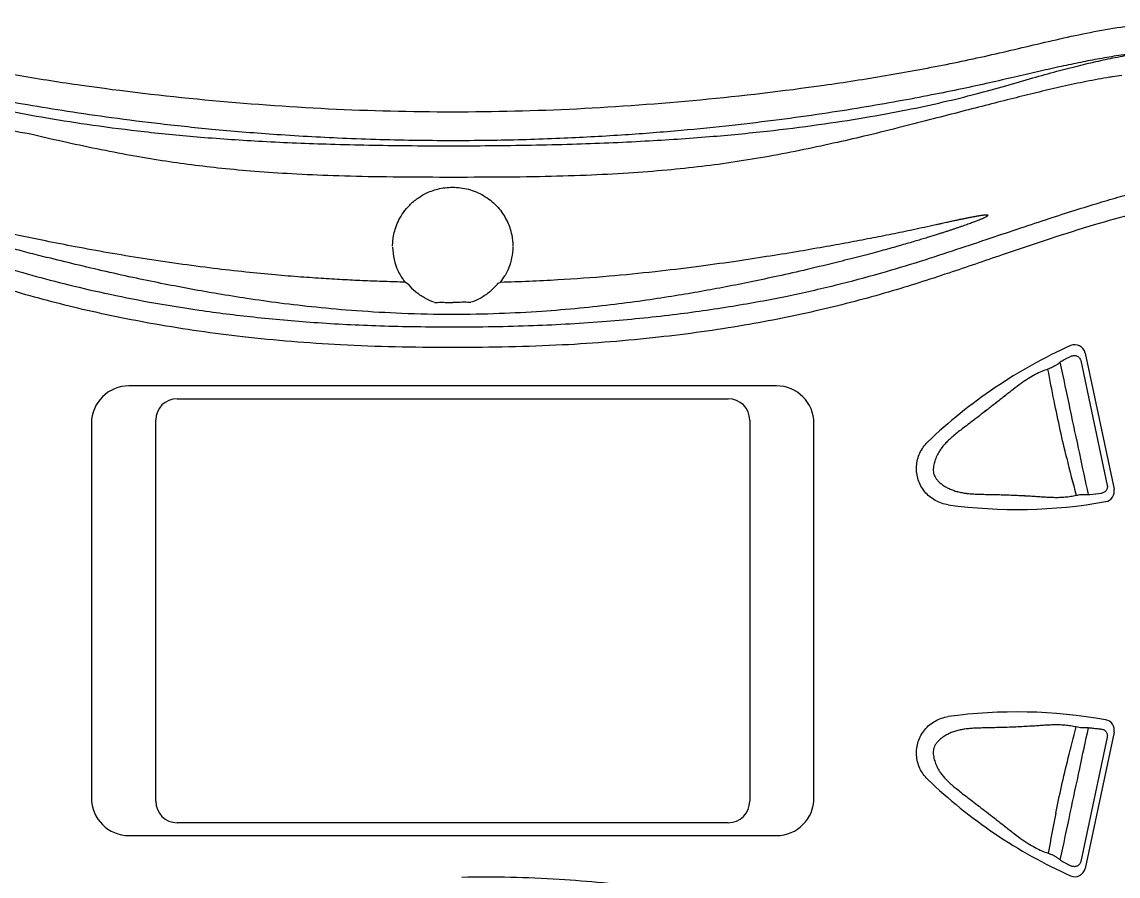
# Model space of a CAD drawing. Extents: x 941 to 1034, y 781 to 934.
# Drawn here: x 985.92 to 991.04, y 804.27 to 808.26 of the extents above; entities that cross this region are included whole.
import ezdxf

# ---------------------------------------------------------------- set-up
doc = ezdxf.new("R2010")
doc.units = 0
doc.header["$MEASUREMENT"] = 0
doc.layers.add('1', color=4, linetype='Continuous')

# ---------------------------------------------------------------- blocks, each defined once
blk = doc.blocks.new('main_control')
at = {"color": 3, "linetype": 'Continuous'}
for p, q in [((10.7051, 17.2224), (10.6979, 17.2269)), ((10.7136, 17.2171), (10.7051, 17.2224)), ((11.1336, 17.2205), (11.1286, 17.2173)), ((11.1442, 17.2272), (11.1336, 17.2205)), ((13.8731, 16.8958), (14.0081, 16.2604)), ((13.8523, 16.8606), (13.9761, 16.278)), ((12.4322, 16.7426), (9.4097, 16.7426)), ((9.6347, 16.6826), (12.2072, 16.6826)), ((9.5347, 14.8026), (9.5347, 16.5826)), ((12.3072, 16.5826), (12.3072, 14.8026)), ((9.2347, 16.5676), (9.2347, 14.8176)), ((12.6072, 14.8176), (12.6072, 16.5676)), ((13.9759, 15.1023), (13.8525, 14.5219)), ((14.0081, 15.1248), (13.8731, 14.4894)), ((12.2072, 14.7026), (9.6347, 14.7026)), ((9.4097, 14.6426), (12.4322, 14.6426))]:
    blk.add_line(p, q, dxfattribs=at)
for centre, radius, start, end in [((14.4557, 15.3032), 2.9183, 98.9575, 99.4919), ((14.437, 15.4224), 2.7977, 98.0729, 98.9597), ((10.9121, 17.3942), 0.2716, 180.8255, 205.3686), ((10.9173, 17.3966), 0.2773, 205.3572, 217.716), ((10.9257, 17.396), 0.2761, 322.3126, 330.1343), ((10.9233, 17.3919), 0.2737, 219.7063, 229.8252), ((10.9152, 17.3954), 0.2786, 309.6495, 320.2623), ((10.921, 14.8676), 2.0548, 89.6537, 90.3463), ((14.766, 14.7869), 2.349, 114.1483, 133.8638), ((13.8251, 16.8856), 0.049, 12, 114.1483), ((13.8833, 16.6881), 0.2075, 127.5132, 128.7583), ((13.7965, 16.8014), 0.0648, 118.7933, 127.5763), ((14.9133, 14.7643), 2.388, 117.5897, 118.7354), ((9.4097, 16.5676), 0.175, 90, 180), ((12.4322, 16.5676), 0.175, 0, 90), ((9.6347, 16.5826), 0.1, 90, 180), ((12.2072, 16.5826), 0.1, 0, 90), ((20.0754, 17.9094), 6.4658, 193.4497, 195.03852), ((20.0765, 17.9097), 6.4669, 193.44979, 195.03842), ((13.8906, 16.448), 0.2127, 266.8156, 269.4916), ((13.8905, 16.4482), 0.2129, 266.8288, 269.5087), ((13.8892, 16.2963), 0.0611, 269.4691, 275.3687), ((13.8892, 16.2964), 0.0611, 269.486, 275.3683), ((13.6824, 18.4879), 2.2624, 275.3903, 276.7735), ((13.6824, 18.4879), 2.2624, 275.3907, 276.7735), ((13.9602, 16.2502), 0.049, 280.1475, 12), ((13.5549, 18.5142), 2.349, 262.1362, 280.1475), ((13.5549, 12.871), 2.349, 79.8525, 97.8638), ((13.8972, 15.2385), 0.0925, 264.1392, 264.7703), ((13.8972, 15.2385), 0.0925, 264.1271, 264.7703), ((13.9602, 15.135), 0.049, 348, 79.8525), ((14.766, 16.5983), 2.349, 226.1362, 245.8517), ((9.4097, 14.8176), 0.175, 180, 270), ((9.6347, 14.8026), 0.1, 180, 270), ((12.2072, 14.8026), 0.1, 270, 0), ((12.4322, 14.8176), 0.175, 270, 0), ((36.9207, 10.1239), 23.6407, 168.72275, 169.18309), ((36.9219, 10.1237), 23.6419, 168.72275, 169.18306), ((13.9346, 14.7379), 0.2747, 229.6789, 230.3649), ((13.9346, 14.7379), 0.2747, 229.6791, 230.3651), ((14.9065, 16.6044), 2.3737, 241.1011, 242.3822), ((13.8251, 14.4996), 0.049, 245.8517, 348)]:
    blk.add_arc(centre, radius, start, end, dxfattribs=at)
at = {"color": 4, "linetype": 'Continuous'}
blk.add_open_spline([(6.4067, 18.0607), (6.4529, 18.098), (6.6081, 18.2105), (6.8699, 18.3394), (7.1866, 18.4223), (7.4289, 18.4447), (7.6221, 18.4396), (7.8144, 18.4196), (8.0517, 18.3733), (8.3329, 18.3041), (8.6161, 18.2425), (8.9011, 18.1901), (9.2831, 18.1308), (9.7631, 18.0747), (10.3414, 18.0324), (10.921, 18.0177), (11.5005, 18.0324), (12.0788, 18.0747), (12.5589, 18.1308), (12.9408, 18.1901), (13.2258, 18.2425), (13.509, 18.3041), (13.7902, 18.3733), (14.0275, 18.4196), (14.2198, 18.4396), (14.4131, 18.4447), (14.6554, 18.4223), (14.972, 18.3394), (15.2338, 18.2105), (15.389, 18.098), (15.4352, 18.0607)], degree=3, knots=[0, 0, 0, 0, 0.178027, 0.574338, 0.866146, 1.156033, 1.30086, 1.445718, 1.73541, 2.02509, 2.314758, 2.604515, 2.89439, 3.474275, 4.05394, 4.633339, 5.212738, 5.792404, 6.372289, 6.662164, 6.951921, 7.241589, 7.531269, 7.820961, 7.965819, 8.110646, 8.400533, 8.692341, 9.088652, 9.266679, 9.266679, 9.266679, 9.266679], dxfattribs=at)
at = {"color": 3, "linetype": 'Continuous'}
for points, knots in [([(14.2226, 18.3076), (14.186, 18.3055), (14.1175, 18.2989), (14.02, 18.284), (13.9295, 18.2682), (13.8401, 18.251), (13.7471, 18.2314), (13.6478, 18.2089), (13.5403, 18.1837), (13.423, 18.1565), (13.294, 18.1286), (13.1518, 18.0996), (12.9958, 18.0701), (12.8257, 18.0407), (12.6407, 18.0117), (12.4392, 17.9837), (12.2195, 17.9574), (11.9798, 17.9334), (11.7181, 17.9129), (11.4317, 17.897), (11.1176, 17.8874), (10.7792, 17.8864), (10.4365, 17.8955), (10.1129, 17.9133), (9.8234, 17.9368), (9.5661, 17.9636), (9.3359, 17.9925), (9.1287, 18.0226), (8.9415, 18.0531), (8.7716, 18.0837), (8.6178, 18.1139), (8.4788, 18.1432), (8.353, 18.1715), (8.2386, 18.1984), (8.1341, 18.2227), (8.0378, 18.2436), (7.9472, 18.2618), (7.858, 18.278), (7.7649, 18.2933), (7.6622, 18.3059), (7.5472, 18.3119), (7.4661, 18.3091), (7.4239, 18.306)], [0, 0, 0, 0, 0.110154, 0.206247, 0.295913, 0.385576, 0.479466, 0.580824, 0.691188, 0.810879, 0.941972, 1.087097, 1.246186, 1.418372, 1.604868, 1.807842, 2.028639, 2.268782, 2.530524, 2.8161, 3.129002, 3.473359, 3.830932, 4.157299, 4.445535, 4.702335, 4.933294, 5.141512, 5.330251, 5.502508, 5.659228, 5.800628, 5.928575, 6.046027, 6.153138, 6.250574, 6.341543, 6.430362, 6.522511, 6.624597, 6.740726, 6.867564, 6.867564, 6.867564, 6.867564]), ([(7.4239, 18.306), (7.4512, 18.3072), (7.503, 18.3081), (7.5777, 18.3055), (7.6486, 18.2998), (7.7207, 18.2909), (7.7966, 18.2786), (7.8773, 18.2633), (7.9634, 18.2449), (8.0568, 18.2228), (8.1588, 18.1964), (8.2694, 18.1658), (8.3896, 18.1326), (8.5221, 18.0982), (8.6711, 18.0632), (8.8408, 18.0274), (9.0335, 17.992), (9.2495, 17.9583), (9.4887, 17.9278), (9.7522, 17.9023), (10.0422, 17.883), (10.3635, 17.8698), (10.7185, 17.8634), (11.0946, 17.8635), (11.4651, 17.8699), (11.8061, 17.884), (12.1094, 17.9043), (12.3793, 17.9302), (12.621, 17.9603), (12.838, 17.9936), (13.0322, 18.029), (13.2054, 18.0662), (13.36, 18.1043), (13.499, 18.1427), (13.6241, 18.1792), (13.7368, 18.2109), (13.8389, 18.2374), (13.9334, 18.2596), (14.0251, 18.2788), (14.1208, 18.2958), (14.1873, 18.3043), (14.2226, 18.3076)], [0, 0, 0, 0, 0.081876, 0.155383, 0.224151, 0.295171, 0.373152, 0.454916, 0.541436, 0.637217, 0.742887, 0.857462, 0.981537, 1.116996, 1.268014, 1.440737, 1.637365, 1.855746, 2.096282, 2.360829, 2.649742, 2.968042, 3.325546, 3.714725, 4.096251, 4.43723, 4.738479, 5.008199, 5.250446, 5.469193, 5.666676, 5.842533, 6.000413, 6.144457, 6.275087, 6.39139, 6.495683, 6.59144, 6.682573, 6.776608, 6.883253, 6.883253, 6.883253, 6.883253]), ([(8.9442, 17.919), (8.888, 17.9289), (8.7805, 17.9485), (8.6268, 17.9789), (8.4874, 18.0082), (8.3609, 18.0365), (8.2459, 18.0633), (8.1414, 18.0877), (8.0464, 18.1092), (7.9589, 18.1278), (7.8754, 18.1442), (7.792, 18.1588), (7.7046, 18.1721), (7.6093, 18.1821), (7.505, 18.1854), (7.3939, 18.1799), (7.2802, 18.1651), (7.1685, 18.1419), (7.0634, 18.1125), (6.9683, 18.0795), (6.8844, 18.0453), (6.8102, 18.011), (6.7441, 17.9772), (6.6852, 17.9442), (6.6328, 17.9127), (6.5862, 17.8829), (6.5571, 17.8634), (6.5434, 17.854)], [0, 0, 0, 0, 0.171187, 0.327792, 0.469805, 0.59858, 0.716611, 0.824054, 0.920666, 1.008813, 1.092461, 1.175749, 1.262789, 1.357794, 1.46289, 1.575521, 1.69119, 1.806617, 1.917433, 2.018479, 2.108237, 2.189288, 2.263585, 2.330966, 2.391804, 2.446855, 2.496828, 2.496828, 2.496828, 2.496828]), ([(13.9745, 18.1816), (13.9378, 18.1754), (13.864, 18.1617), (13.7543, 18.1378), (13.6452, 18.1118), (13.5347, 18.0842), (13.419, 18.055), (13.2945, 18.023), (13.1599, 17.9882), (13.0134, 17.9505), (12.9113, 17.9249), (12.8578, 17.912)], [0, 0, 0, 0, 0.111463, 0.225181, 0.336802, 0.447854, 0.566832, 0.695002, 0.833399, 0.983835, 1.149005, 1.149005, 1.149005, 1.149005]), ([(12.8578, 17.912), (12.811, 17.9009), (12.712, 17.8781), (12.5586, 17.845), (12.3993, 17.814), (12.2405, 17.7875), (12.0818, 17.7661), (11.916, 17.7487), (11.7358, 17.7347), (11.5372, 17.7246), (11.3186, 17.7184), (11.0799, 17.7163), (10.8314, 17.7161), (10.5903, 17.7177), (10.371, 17.7227), (10.1764, 17.7312), (10.003, 17.7428), (9.8472, 17.757), (9.7031, 17.7737), (9.5617, 17.7938), (9.4142, 17.8187), (9.259, 17.8488), (9.1008, 17.8827), (8.9957, 17.9069), (8.9442, 17.919)], [0, 0, 0, 0, 0.144307, 0.304644, 0.470861, 0.631279, 0.787307, 0.951168, 1.131523, 1.329546, 1.547412, 1.78764, 2.045728, 2.292764, 2.510911, 2.703943, 2.877108, 3.032011, 3.173304, 3.312296, 3.460371, 3.621953, 3.786664, 3.94557, 3.94557, 3.94557, 3.94557]), ([(6.6482, 17.7278), (6.6524, 17.7287), (6.661, 17.7306), (6.6745, 17.7332), (6.689, 17.7359), (6.7048, 17.7387), (6.7223, 17.7415), (6.7415, 17.7444), (6.7626, 17.7472), (6.7855, 17.75), (6.8104, 17.7527), (6.8375, 17.7551), (6.8668, 17.7573), (6.8988, 17.759), (6.9334, 17.7603), (6.9709, 17.761), (7.0116, 17.7609), (7.0556, 17.7599), (7.1033, 17.7578), (7.1549, 17.7542), (7.2106, 17.7491), (7.2708, 17.7421), (7.336, 17.733), (7.4065, 17.7213), (7.482, 17.7069), (7.5608, 17.6899), (7.6394, 17.6713), (7.7147, 17.6519), (7.7862, 17.6323), (7.8562, 17.6122), (7.928, 17.5907), (8.005, 17.5667), (8.0894, 17.5397), (8.1818, 17.5094), (8.2824, 17.4758), (8.3919, 17.4388), (8.5111, 17.3986), (8.6411, 17.3555), (8.7832, 17.3101), (8.9393, 17.2638), (9.1114, 17.2178), (9.3017, 17.1732), (9.5122, 17.1315), (9.7444, 17.0939), (10.0001, 17.0617), (10.2815, 17.0367), (10.5913, 17.0209), (10.8077, 17.0181), (10.921, 17.0187)], [0, 0, 0, 0, 0.012921, 0.026531, 0.04115, 0.057111, 0.074753, 0.094258, 0.115536, 0.138557, 0.163508, 0.190609, 0.220014, 0.251912, 0.286506, 0.323941, 0.36448, 0.408441, 0.456152, 0.507782, 0.563513, 0.623919, 0.689608, 0.760968, 0.838203, 0.920323, 1.002714, 1.080491, 1.15353, 1.225168, 1.298946, 1.378451, 1.46717, 1.564682, 1.670133, 1.785351, 1.911335, 2.047588, 2.19636, 2.358723, 2.536018, 2.730867, 2.944921, 3.179576, 3.436446, 3.71789, 4.026954, 4.366837, 4.366837, 4.366837, 4.366837]), ([(10.921, 17.0187), (11.0465, 17.018), (11.2862, 17.0216), (11.6289, 17.0413), (11.9394, 17.0723), (12.2204, 17.1122), (12.4746, 17.1589), (12.7041, 17.2109), (12.9116, 17.2662), (13.0994, 17.3228), (13.2701, 17.3784), (13.426, 17.4308), (13.5692, 17.4791), (13.7012, 17.5229), (13.8228, 17.5622), (13.9339, 17.5966), (14.0348, 17.6263), (14.1264, 17.6516), (14.2095, 17.6731), (14.2849, 17.691), (14.3547, 17.7062), (14.4224, 17.7195), (14.4913, 17.7314), (14.562, 17.7417), (14.6333, 17.7501), (14.7041, 17.7563), (14.7749, 17.7601), (14.8472, 17.7616), (14.9201, 17.7603), (14.9901, 17.7563), (15.0535, 17.7503), (15.1094, 17.743), (15.1591, 17.7349), (15.1902, 17.7288), (15.2049, 17.7257)], [0, 0, 0, 0, 0.376717, 0.718761, 1.029663, 1.312482, 1.570054, 1.804643, 2.018419, 2.214033, 2.392968, 2.556953, 2.707586, 2.846202, 2.974201, 3.090846, 3.195389, 3.289717, 3.375702, 3.452948, 3.52223, 3.589898, 3.659963, 3.731937, 3.80431, 3.875212, 3.945258, 4.016787, 4.092328, 4.163893, 4.227128, 4.283153, 4.333198, 4.378145, 4.378145, 4.378145, 4.378145]), ([(10.6405, 17.3942), (10.6405, 17.4032), (10.6414, 17.4221), (10.646, 17.4519), (10.655, 17.4843), (10.6696, 17.5187), (10.691, 17.5541), (10.7203, 17.589), (10.759, 17.6215), (10.8084, 17.6493), (10.8693, 17.6681), (10.9398, 17.6727), (11.0139, 17.6582), (11.083, 17.6237), (11.1393, 17.5726), (11.1777, 17.5121), (11.1976, 17.4513), (11.2015, 17.4118), (11.2014, 17.3938)], [0, 0, 0, 0, 0.0269274, 0.0567308, 0.0901183, 0.1274711, 0.1686064, 0.2136631, 0.2635907, 0.3194624, 0.3825863, 0.4534224, 0.5291538, 0.6062636, 0.6824612, 0.7543827, 0.8187853, 0.8726372, 0.8726372, 0.8726372, 0.8726372]), ([(10.9085, 16.9223), (10.7383, 16.9213), (10.415, 16.9282), (9.9559, 16.9657), (9.5463, 17.0241), (9.1819, 17.0989), (8.8591, 17.1858), (8.5743, 17.279), (8.3209, 17.3667), (8.0932, 17.4433), (7.887, 17.5068), (7.7002, 17.5565), (7.5318, 17.593), (7.3806, 17.6178), (7.2449, 17.6328), (7.1226, 17.6397), (7.0121, 17.6399), (6.9119, 17.6346), (6.8208, 17.6248), (6.7384, 17.6115), (6.6644, 17.5952), (6.5985, 17.5767), (6.5402, 17.5566), (6.488, 17.535), (6.4404, 17.5121), (6.3959, 17.4873), (6.3528, 17.46), (6.3094, 17.4289), (6.2641, 17.3919), (6.2166, 17.3472), (6.1676, 17.2933), (6.1186, 17.2284), (6.0723, 17.1493), (6.0354, 17.054), (6.0215, 16.9416), (6.0399, 16.8187), (6.0861, 16.6889), (6.1562, 16.5531), (6.2409, 16.4154), (6.3277, 16.2821), (6.4051, 16.1588), (6.4689, 16.0471), (6.5185, 15.9423), (6.553, 15.8413), (6.5716, 15.7438), (6.5718, 15.6487), (6.5555, 15.5549), (6.5246, 15.4583), (6.4789, 15.3574), (6.4195, 15.2507), (6.349, 15.1366), (6.2705, 15.0154), (6.1928, 14.8928), (6.1252, 14.7742), (6.0737, 14.6635), (6.0389, 14.5565), (6.0223, 14.4485), (6.0336, 14.3346), (6.0788, 14.2184), (6.1531, 14.1056), (6.2469, 14.0053), (6.3484, 13.9253), (6.4484, 13.8666), (6.515, 13.8377), (6.5472, 13.8257)], [0, 0, 0, 0, 0.51081, 0.969257, 1.381099, 1.751354, 2.08459, 2.383442, 2.650159, 2.888872, 3.104232, 3.29723, 3.468755, 3.620955, 3.756496, 3.878229, 3.988162, 4.087988, 4.179198, 4.262619, 4.338414, 4.406444, 4.467623, 4.523519, 4.575784, 4.626097, 4.676219, 4.728684, 4.786344, 4.851407, 4.924144, 5.004647, 5.0949, 5.198575, 5.308864, 5.430554, 5.56794, 5.720563, 5.888001, 6.053088, 6.197621, 6.324802, 6.438731, 6.544947, 6.644021, 6.735259, 6.828479, 6.928695, 7.038555, 7.160443, 7.294574, 7.441141, 7.593583, 7.729835, 7.85036, 7.959378, 8.066324, 8.176002, 8.298318, 8.436654, 8.578843, 8.708537, 8.822935, 8.925941, 8.925941, 8.925941, 8.925941]), ([(15.223, 17.5822), (15.2004, 17.5888), (15.1522, 17.6013), (15.0753, 17.6165), (14.9899, 17.6287), (14.8961, 17.637), (14.7933, 17.6404), (14.6805, 17.6382), (14.5563, 17.629), (14.4189, 17.6116), (14.2661, 17.5843), (14.0961, 17.5452), (13.9085, 17.4932), (13.7029, 17.4283), (13.4771, 17.3515), (13.2267, 17.265), (12.9454, 17.1748), (12.6274, 17.0914), (12.2691, 17.0197), (11.867, 16.9638), (11.4169, 16.9279), (11.1001, 16.9213), (10.9334, 16.9223)], [0, 0, 0, 0, 0.070705, 0.149178, 0.235248, 0.329134, 0.431536, 0.543825, 0.667435, 0.804785, 0.959183, 1.133078, 1.327869, 1.543038, 1.779807, 2.043325, 2.337907, 2.665575, 3.029243, 3.433373, 3.882809, 4.383119, 4.383119, 4.383119, 4.383119]), ([(10.9635, 14.4489), (11.1152, 14.452), (11.4026, 14.4455), (11.8096, 14.4057), (12.1721, 14.3492), (12.4967, 14.2844), (12.7888, 14.2169), (13.0531, 14.1502), (13.293, 14.0864), (13.5114, 14.0269), (13.7094, 13.9725), (13.8871, 13.9233), (14.0453, 13.8803), (14.186, 13.8444), (14.312, 13.8151), (14.4258, 13.7919), (14.5291, 13.7745), (14.6228, 13.7623), (14.7071, 13.7546), (14.7833, 13.7508), (14.8529, 13.75), (14.9183, 13.752), (14.9819, 13.7565), (15.0465, 13.7639), (15.1152, 13.7751), (15.191, 13.792), (15.2757, 13.8173), (15.3689, 13.8547), (15.4684, 13.9089), (15.5703, 13.9835), (15.6668, 14.0792), (15.7466, 14.189), (15.7996, 14.3045), (15.8205, 14.4227), (15.8072, 14.5443), (15.7662, 14.6714), (15.7007, 14.8052), (15.6176, 14.9439), (15.5285, 15.0813), (15.446, 15.2111), (15.3776, 15.3292), (15.3242, 15.4401), (15.2864, 15.5512), (15.2668, 15.6669), (15.2747, 15.781), (15.3019, 15.8833), (15.3378, 15.9742), (15.3812, 16.0613), (15.4327, 16.1513), (15.4924, 16.2478), (15.5596, 16.3519), (15.633, 16.4663), (15.7063, 16.5903), (15.7688, 16.7197), (15.8088, 16.8475), (15.8202, 16.9695), (15.7989, 17.0798), (15.7575, 17.1727), (15.7088, 17.2492), (15.6586, 17.3116), (15.6093, 17.3631), (15.5621, 17.4053), (15.5173, 17.4403), (15.4741, 17.47), (15.4306, 17.4963), (15.3851, 17.5204), (15.336, 17.5429), (15.2817, 17.5639), (15.2433, 17.5763), (15.223, 17.5822)], [0, 0, 0, 0, 0.455153, 0.861222, 1.226025, 1.555412, 1.853982, 2.125455, 2.372915, 2.598826, 2.804561, 2.988953, 3.152015, 3.296261, 3.424562, 3.539996, 3.644651, 3.738948, 3.823246, 3.898685, 3.967523, 4.032139, 4.09495, 4.158793, 4.227168, 4.303604, 4.391589, 4.492184, 4.604266, 4.730459, 4.870086, 5.010274, 5.135427, 5.248068, 5.366018, 5.498571, 5.646723, 5.811899, 5.9836, 6.138065, 6.273213, 6.3928, 6.506774, 6.624245, 6.742196, 6.846741, 6.940902, 7.034855, 7.138449, 7.251763, 7.375366, 7.510248, 7.659387, 7.807319, 7.940547, 8.059097, 8.170841, 8.273453, 8.362669, 8.442182, 8.513269, 8.576211, 8.632066, 8.683567, 8.733623, 8.784516, 8.837927, 8.89553, 8.95895, 8.95895, 8.95895, 8.95895]), ([(8.7829, 17.4692), (8.7734, 17.4713), (8.7552, 17.4754), (8.7288, 17.4812), (8.7043, 17.4866), (8.6816, 17.4915), (8.6606, 17.4961), (8.6411, 17.5004), (8.6231, 17.5043), (8.6063, 17.5078), (8.5908, 17.5111), (8.5764, 17.5141), (8.5631, 17.5169), (8.5506, 17.5194), (8.539, 17.5218), (8.5281, 17.5239), (8.5179, 17.5259), (8.5082, 17.5277), (8.499, 17.5294), (8.4903, 17.531), (8.4821, 17.5324), (8.4743, 17.5337), (8.4671, 17.5348), (8.4604, 17.5358), (8.4541, 17.5366), (8.4483, 17.5373), (8.4429, 17.5379), (8.4378, 17.5382), (8.433, 17.5387), (8.4286, 17.5381), (8.4244, 17.5388), (8.4204, 17.5357), (8.4233, 17.5318), (8.4269, 17.5299), (8.4312, 17.527), (8.436, 17.5246), (8.4412, 17.522), (8.4467, 17.5194), (8.4524, 17.5169), (8.4583, 17.5144), (8.4644, 17.5118), (8.4705, 17.5093), (8.4768, 17.5069), (8.4832, 17.5044), (8.4896, 17.5019), (8.4961, 17.4995), (8.5026, 17.4971), (8.5091, 17.4947), (8.5156, 17.4924), (8.5222, 17.49), (8.5289, 17.4876), (8.536, 17.4852), (8.5434, 17.4826), (8.5515, 17.4798), (8.5603, 17.4768), (8.5701, 17.4736), (8.5809, 17.47), (8.593, 17.466), (8.6065, 17.4616), (8.6216, 17.4568), (8.6384, 17.4515), (8.6572, 17.4456), (8.6781, 17.4392), (8.7014, 17.4322), (8.727, 17.4245), (8.7553, 17.4162), (8.7863, 17.4073), (8.8201, 17.3978), (8.8567, 17.3876), (8.8961, 17.3769), (8.9379, 17.3657), (8.9823, 17.3541), (9.0128, 17.3463), (9.0285, 17.3423)], [0, 0, 0, 0, 0.029123, 0.056113, 0.081115, 0.104275, 0.125739, 0.145638, 0.164078, 0.181159, 0.196984, 0.211653, 0.225267, 0.237927, 0.249733, 0.260786, 0.271186, 0.281032, 0.290378, 0.299224, 0.307568, 0.315407, 0.322737, 0.329556, 0.335867, 0.34171, 0.347138, 0.352207, 0.356956, 0.361483, 0.365546, 0.36958, 0.372805, 0.377498, 0.3825, 0.388028, 0.393806, 0.399863, 0.406128, 0.412567, 0.419142, 0.425825, 0.43259, 0.439418, 0.446292, 0.453198, 0.460124, 0.467059, 0.473991, 0.480948, 0.488043, 0.495439, 0.503295, 0.511775, 0.521043, 0.531266, 0.542616, 0.555266, 0.569391, 0.585172, 0.602789, 0.622421, 0.644248, 0.668443, 0.69517, 0.724577, 0.75679, 0.791901, 0.829965, 0.870898, 0.91427, 0.959901, 1.008557, 1.008557, 1.008557, 1.008557]), ([(13.4198, 17.5393), (13.4192, 17.5381), (13.4182, 17.5356), (13.4143, 17.5343), (13.4112, 17.5318), (13.4071, 17.53), (13.4028, 17.5277), (13.3978, 17.5254), (13.3923, 17.523), (13.3862, 17.5204), (13.3796, 17.5176), (13.3724, 17.5147), (13.3646, 17.5117), (13.3561, 17.5084), (13.3469, 17.505), (13.3369, 17.5012), (13.3258, 17.4973), (13.3139, 17.493), (13.3013, 17.4886), (13.2882, 17.4841), (13.2747, 17.4795), (13.2609, 17.4749), (13.2468, 17.4702), (13.232, 17.4653), (13.2163, 17.4603), (13.1996, 17.4549), (13.1815, 17.4492), (13.1619, 17.443), (13.1404, 17.4364), (13.1169, 17.4293), (13.0911, 17.4215), (13.0627, 17.4131), (13.0315, 17.4041), (12.9973, 17.3943), (12.96, 17.3838), (12.9194, 17.3726), (12.8757, 17.3608), (12.8286, 17.3484), (12.778, 17.3353), (12.7429, 17.3265), (12.7248, 17.322)], [0, 0, 0, 0, 0.0038772, 0.0076475, 0.0115707, 0.0159703, 0.0209009, 0.026309, 0.0323408, 0.0389538, 0.0461448, 0.0539107, 0.0622654, 0.0712683, 0.0810454, 0.0917403, 0.1034686, 0.1161773, 0.1296431, 0.1436237, 0.1578841, 0.1723389, 0.1871763, 0.2026494, 0.219007, 0.2364977, 0.2553701, 0.275873, 0.2982549, 0.3227645, 0.3496496, 0.3791573, 0.4115333, 0.447026, 0.4858357, 0.5279224, 0.5732197, 0.6217979, 0.6739292, 0.7301332, 0.7301332, 0.7301332, 0.7301332]), ([(13.1754, 17.4957), (13.1806, 17.4968), (13.1907, 17.499), (13.205, 17.5022), (13.2182, 17.5051), (13.2302, 17.5077), (13.2412, 17.5101), (13.2512, 17.5122), (13.2605, 17.5142), (13.2692, 17.5161), (13.2773, 17.5178), (13.285, 17.5195), (13.2923, 17.521), (13.2995, 17.5225), (13.3067, 17.524), (13.3139, 17.5255), (13.3213, 17.527), (13.3291, 17.5285), (13.3371, 17.5301), (13.3455, 17.5317), (13.3538, 17.5333), (13.3618, 17.5348), (13.3691, 17.5361), (13.3758, 17.5372), (13.3819, 17.5382), (13.3874, 17.5391), (13.3925, 17.5398), (13.3973, 17.5404), (13.4019, 17.5409), (13.4062, 17.5413), (13.4103, 17.5415), (13.4142, 17.5416), (13.4177, 17.5417), (13.4195, 17.5401), (13.4198, 17.5393)], [0, 0, 0, 0, 0.0161075, 0.0308051, 0.0442106, 0.0564473, 0.0676383, 0.0779068, 0.0873762, 0.0961698, 0.1044112, 0.1122237, 0.1197309, 0.1270563, 0.1343236, 0.1416562, 0.1491777, 0.1570165, 0.1652858, 0.1738941, 0.1825006, 0.1906957, 0.1981817, 0.2049219, 0.2110278, 0.2166023, 0.2217452, 0.2265576, 0.2311161, 0.2354466, 0.2395394, 0.2434018, 0.2471638, 0.2497877, 0.2497877, 0.2497877, 0.2497877]), ([(10.6979, 17.2269), (10.6664, 17.2277), (10.6043, 17.2294), (10.5111, 17.233), (10.4165, 17.2376), (10.3169, 17.2434), (10.2082, 17.2509), (10.0868, 17.2609), (9.9505, 17.2742), (9.8001, 17.2913), (9.6396, 17.3124), (9.4757, 17.3368), (9.3151, 17.3634), (9.1636, 17.3909), (9.0248, 17.418), (8.8994, 17.4439), (8.8205, 17.461), (8.7829, 17.4692)], [0, 0, 0, 0, 0.094465, 0.186556, 0.279885, 0.3783, 0.485907, 0.606863, 0.743796, 0.896626, 1.061037, 1.229253, 1.393799, 1.549349, 1.69116, 1.817974, 1.933473, 1.933473, 1.933473, 1.933473]), ([(11.1442, 17.2272), (11.2332, 17.2296), (11.4024, 17.2367), (11.6429, 17.2542), (11.8586, 17.2755), (12.0521, 17.2988), (12.2256, 17.3228), (12.3811, 17.3464), (12.521, 17.3692), (12.6478, 17.3911), (12.7631, 17.412), (12.8693, 17.4322), (12.9706, 17.4522), (13.0722, 17.4732), (13.1405, 17.488), (13.1754, 17.4957)], [0, 0, 0, 0, 0.26724, 0.507845, 0.723205, 0.917568, 1.092492, 1.248607, 1.389323, 1.517866, 1.634616, 1.740728, 1.842134, 1.944565, 2.051789, 2.051789, 2.051789, 2.051789]), ([(11.2014, 17.3907), (11.2012, 17.3737), (11.1977, 17.3414), (11.1846, 17.2969), (11.172, 17.2705), (11.1651, 17.2585)], [0, 0, 0, 0, 0.0510069, 0.096914, 0.1384149, 0.1384149, 0.1384149, 0.1384149]), ([(10.9209, 17.0759), (10.8415, 17.0759), (10.6915, 17.079), (10.4789, 17.0912), (10.2892, 17.108), (10.119, 17.1278), (9.9662, 17.1492), (9.8282, 17.1713), (9.6999, 17.194), (9.5734, 17.2182), (9.4413, 17.2454), (9.3025, 17.276), (9.1635, 17.3086), (9.072, 17.3313), (9.0285, 17.3423)], [0, 0, 0, 0, 0.238253, 0.450048, 0.638823, 0.809367, 0.964038, 1.101676, 1.228639, 1.354964, 1.487874, 1.633327, 1.781348, 1.916121, 1.916121, 1.916121, 1.916121]), ([(12.7248, 17.322), (12.6749, 17.3097), (12.5798, 17.2867), (12.4429, 17.2555), (12.3167, 17.2286), (12.1972, 17.2049), (12.079, 17.183), (11.9555, 17.1619), (11.821, 17.1413), (11.6728, 17.1216), (11.5096, 17.1038), (11.3301, 17.0889), (11.132, 17.0784), (10.9935, 17.0759), (10.9209, 17.0759)], [0, 0, 0, 0, 0.154129, 0.293427, 0.421086, 0.541339, 0.659006, 0.781618, 0.917118, 1.06717, 1.230291, 1.409471, 1.607583, 1.825132, 1.825132, 1.825132, 1.825132]), ([(10.8351, 17.133), (10.8194, 17.1382), (10.7887, 17.1519), (10.7605, 17.1712), (10.7472, 17.1825), (10.7468, 17.1828)], [0, 0, 0, 0, 0.049463, 0.1002613, 0.1018505, 0.1018505, 0.1018505, 0.1018505]), ([(11.0929, 17.1809), (11.08, 17.1703), (11.0527, 17.1515), (11.0223, 17.1381), (11.0069, 17.133)], [0, 0, 0, 0, 0.05018126, 0.09889731, 0.09889731, 0.09889731, 0.09889731]), ([(10.8361, 17.1326), (10.8457, 17.1324), (10.8649, 17.1331), (10.8934, 17.1324), (10.9122, 17.1325), (10.9216, 17.1325)], [0, 0, 0, 0, 0.02895989, 0.05746673, 0.08553641, 0.08553641, 0.08553641, 0.08553641]), ([(11.0059, 17.1326), (10.9964, 17.1324), (10.9775, 17.1331), (10.9494, 17.1324), (10.9308, 17.1325), (10.9216, 17.1325)], [0, 0, 0, 0, 0.02854724, 0.05664429, 0.0843075, 0.0843075, 0.0843075, 0.0843075]), ([(13.8073, 16.8807), (13.8094, 16.8818), (13.8136, 16.8835), (13.8203, 16.8847), (13.8269, 16.8845), (13.8332, 16.8829), (13.8389, 16.8802), (13.8438, 16.8764), (13.8478, 16.8717), (13.8507, 16.8664), (13.8519, 16.8625), (13.8523, 16.8606)], [0, 0, 0, 0, 0.0068605, 0.01361464, 0.0202151, 0.02663579, 0.03289524, 0.03905912, 0.04515267, 0.05116881, 0.05710882, 0.05710882, 0.05710882, 0.05710882]), ([(13.7534, 16.8499), (13.75, 16.8473), (13.7432, 16.8421), (13.7324, 16.8353), (13.7215, 16.8293), (13.7105, 16.8244), (13.7031, 16.8217), (13.6994, 16.8205)], [0, 0, 0, 0, 0.0128631, 0.02565516, 0.03814572, 0.05027217, 0.06175506, 0.06175506, 0.06175506, 0.06175506]), ([(13.7534, 16.8499), (13.75, 16.8473), (13.7432, 16.8421), (13.7324, 16.8353), (13.7215, 16.8293), (13.7105, 16.8244), (13.7031, 16.8217), (13.6994, 16.8205)], [0, 0, 0, 0, 0.01286308, 0.02565512, 0.03814564, 0.05027207, 0.06175498, 0.06175498, 0.06175498, 0.06175498]), ([(13.8887, 16.2353), (13.8747, 16.2989), (13.8464, 16.4316), (13.8027, 16.6374), (13.7724, 16.7796), (13.7569, 16.8527)], [0, 0, 0, 0, 0.195395, 0.4070287, 0.6313367, 0.6313367, 0.6313367, 0.6313367]), ([(13.8887, 16.2353), (13.8747, 16.2989), (13.8464, 16.4316), (13.8027, 16.6374), (13.7724, 16.7796), (13.7569, 16.8527)], [0, 0, 0, 0, 0.1953991, 0.4070313, 0.6313384, 0.6313384, 0.6313384, 0.6313384]), ([(13.6994, 16.8205), (13.6896, 16.8174), (13.6695, 16.8099), (13.639, 16.7953), (13.6068, 16.7763), (13.5723, 16.7528), (13.5351, 16.7247), (13.4956, 16.6934), (13.4551, 16.6617), (13.4164, 16.6315), (13.3807, 16.6039), (13.3485, 16.5791), (13.3196, 16.5569), (13.2934, 16.5371), (13.27, 16.5188), (13.2494, 16.5015), (13.2315, 16.4849), (13.2161, 16.4688), (13.2032, 16.4531), (13.1927, 16.4379), (13.1844, 16.4235), (13.178, 16.4102), (13.173, 16.3977), (13.1691, 16.3856), (13.1661, 16.3732), (13.1642, 16.3606), (13.1638, 16.3478), (13.1651, 16.3352), (13.1689, 16.3227), (13.176, 16.3103), (13.186, 16.2982), (13.1986, 16.2867), (13.2131, 16.2761), (13.2294, 16.2666), (13.2473, 16.2582), (13.2668, 16.2512), (13.2875, 16.2458), (13.3088, 16.242), (13.3308, 16.2393), (13.3542, 16.2376), (13.38, 16.2365), (13.4084, 16.2359), (13.4395, 16.2354), (13.4732, 16.2346), (13.5088, 16.2334), (13.5455, 16.2321), (13.5817, 16.2304), (13.6157, 16.2285), (13.6464, 16.2265), (13.6742, 16.2246), (13.7006, 16.2229), (13.7269, 16.2219), (13.7534, 16.2219), (13.7798, 16.2233), (13.8058, 16.2264), (13.8228, 16.2298), (13.8311, 16.2317)], [0, 0, 0, 0, 0.030868, 0.064353, 0.101423, 0.142844, 0.189596, 0.241308, 0.294031, 0.343692, 0.388805, 0.429338, 0.465566, 0.498195, 0.527786, 0.554627, 0.578925, 0.601016, 0.621284, 0.639867, 0.656457, 0.671008, 0.684175, 0.69672, 0.70932, 0.722139, 0.735012, 0.747604, 0.760073, 0.774003, 0.789959, 0.807103, 0.825014, 0.843766, 0.86351, 0.884284, 0.905967, 0.927542, 0.949073, 0.972443, 0.998095, 1.026378, 1.057696, 1.091504, 1.127415, 1.16461, 1.20148, 1.23625, 1.266743, 1.29389, 1.319779, 1.346063, 1.372702, 1.399281, 1.425495, 1.451112, 1.451112, 1.451112, 1.451112]), ([(13.6994, 16.8205), (13.6896, 16.8174), (13.6695, 16.8099), (13.639, 16.7952), (13.6067, 16.7763), (13.5722, 16.7528), (13.535, 16.7246), (13.4955, 16.6933), (13.455, 16.6616), (13.4163, 16.6314), (13.3806, 16.6038), (13.3484, 16.579), (13.3195, 16.5568), (13.2933, 16.537), (13.27, 16.5188), (13.2493, 16.5015), (13.2314, 16.4849), (13.2161, 16.4688), (13.2032, 16.453), (13.1927, 16.4378), (13.1844, 16.4235), (13.178, 16.4102), (13.173, 16.3977), (13.169, 16.3855), (13.1661, 16.3732), (13.1642, 16.3606), (13.1638, 16.3478), (13.1651, 16.3351), (13.1689, 16.3226), (13.176, 16.3103), (13.1861, 16.2982), (13.1986, 16.2867), (13.2132, 16.2761), (13.2294, 16.2666), (13.2474, 16.2582), (13.2669, 16.2512), (13.2876, 16.2458), (13.3089, 16.2419), (13.3309, 16.2393), (13.3543, 16.2376), (13.3801, 16.2365), (13.4085, 16.2359), (13.4396, 16.2354), (13.4733, 16.2345), (13.5089, 16.2335), (13.5455, 16.2321), (13.5817, 16.2304), (13.6157, 16.2284), (13.6464, 16.2265), (13.6742, 16.2246), (13.7006, 16.2229), (13.7269, 16.2219), (13.7534, 16.2219), (13.7798, 16.2233), (13.8058, 16.2264), (13.8228, 16.2298), (13.8311, 16.2317)], [0, 0, 0, 0, 0.030881, 0.064381, 0.101469, 0.14291, 0.189685, 0.241416, 0.294144, 0.3438, 0.388904, 0.429428, 0.465649, 0.498273, 0.527858, 0.554694, 0.578987, 0.601074, 0.621339, 0.639919, 0.656503, 0.671049, 0.684214, 0.696758, 0.70936, 0.722179, 0.735053, 0.747644, 0.760114, 0.774052, 0.790015, 0.807163, 0.825079, 0.843836, 0.863584, 0.884361, 0.906045, 0.927619, 0.949156, 0.972533, 0.998187, 1.026464, 1.057768, 1.091556, 1.127447, 1.164625, 1.201485, 1.236256, 1.266751, 1.2939, 1.319791, 1.346074, 1.372713, 1.399294, 1.425505, 1.451109, 1.451109, 1.451109, 1.451109]), ([(13.787, 16.4055), (13.7766, 16.4486), (13.7562, 16.5375), (13.7271, 16.6759), (13.7087, 16.7712), (13.6994, 16.8205)], [0, 0, 0, 0, 0.1329519, 0.273706, 0.4241993, 0.4241993, 0.4241993, 0.4241993]), ([(13.787, 16.4055), (13.7766, 16.4486), (13.7562, 16.5375), (13.7271, 16.6759), (13.7087, 16.7712), (13.6994, 16.8205)], [0, 0, 0, 0, 0.1329365, 0.2736862, 0.4241921, 0.4241921, 0.4241921, 0.4241921]), ([(13.2335, 16.1873), (13.223, 16.1887), (13.2022, 16.1937), (13.1729, 16.2068), (13.1464, 16.2249), (13.1238, 16.2476), (13.1059, 16.2743), (13.0933, 16.3038), (13.0862, 16.3351), (13.0849, 16.3672), (13.0899, 16.3989), (13.1007, 16.4291), (13.1167, 16.4568), (13.1306, 16.4731), (13.1383, 16.4805)], [0, 0, 0, 0, 0.0319368, 0.0638278, 0.095699, 0.1275627, 0.1594619, 0.1913954, 0.2233288, 0.255228, 0.2870918, 0.318963, 0.350854, 0.3827908, 0.3827908, 0.3827908, 0.3827908]), ([(13.9761, 16.278), (13.9765, 16.276), (13.977, 16.272), (13.9765, 16.2659), (13.9747, 16.2599), (13.9717, 16.2543), (13.9674, 16.2494), (13.9621, 16.2454), (13.956, 16.2426), (13.9515, 16.2416), (13.9492, 16.2413)], [0, 0, 0, 0, 0.00599643, 0.0120955, 0.01830937, 0.02462874, 0.03104925, 0.03760267, 0.04430694, 0.05119098, 0.05119098, 0.05119098, 0.05119098]), ([(13.8311, 16.2317), (13.8349, 16.2326), (13.8427, 16.2341), (13.8546, 16.2355), (13.8666, 16.236), (13.8747, 16.2358), (13.8787, 16.2356)], [0, 0, 0, 0, 0.01177985, 0.02375382, 0.03588253, 0.04797782, 0.04797782, 0.04797782, 0.04797782]), ([(13.8311, 16.2317), (13.8349, 16.2326), (13.8427, 16.2341), (13.8546, 16.2355), (13.8666, 16.236), (13.8747, 16.2358), (13.8787, 16.2356)], [0, 0, 0, 0, 0.01177188, 0.02373851, 0.03586064, 0.04795045, 0.04795045, 0.04795045, 0.04795045]), ([(13.1383, 14.9047), (13.1306, 14.9121), (13.1167, 14.9284), (13.1007, 14.9561), (13.0899, 14.9863), (13.0849, 15.018), (13.0862, 15.0501), (13.0933, 15.0814), (13.1059, 15.1109), (13.1238, 15.1376), (13.1464, 15.1603), (13.1729, 15.1784), (13.2022, 15.1915), (13.223, 15.1965), (13.2335, 15.1979)], [0, 0, 0, 0, 0.0319368, 0.0638278, 0.095699, 0.1275627, 0.1594619, 0.1913954, 0.2233288, 0.255228, 0.2870918, 0.318963, 0.350854, 0.3827908, 0.3827908, 0.3827908, 0.3827908]), ([(13.8309, 15.1496), (13.8225, 15.1516), (13.8052, 15.155), (13.7787, 15.1581), (13.7518, 15.1595), (13.7249, 15.1594), (13.6982, 15.1582), (13.6713, 15.1565), (13.6431, 15.1546), (13.6118, 15.1526), (13.5767, 15.1507), (13.5387, 15.1489), (13.4997, 15.1475), (13.4616, 15.1465), (13.4261, 15.1456), (13.3941, 15.1451), (13.3658, 15.1443), (13.3405, 15.1428), (13.3174, 15.1405), (13.2954, 15.1371), (13.2739, 15.1322), (13.2533, 15.1255), (13.2344, 15.1172), (13.2173, 15.1078), (13.2019, 15.0973), (13.1886, 15.0857), (13.1778, 15.0735), (13.17, 15.0609), (13.1655, 15.0482), (13.1638, 15.0353), (13.1641, 15.0223), (13.1658, 15.0094), (13.1687, 14.9969), (13.1726, 14.9846), (13.1776, 14.972), (13.1839, 14.9587), (13.1921, 14.9443), (13.2026, 14.929), (13.2155, 14.9132), (13.231, 14.8968), (13.2491, 14.88), (13.27, 14.8625), (13.2936, 14.8441), (13.3197, 14.8243), (13.3482, 14.8025), (13.3793, 14.7785), (13.4133, 14.7522), (13.4506, 14.7231), (13.4907, 14.6918), (13.531, 14.6598), (13.5695, 14.6305), (13.6051, 14.606), (13.6382, 14.5865), (13.6694, 14.5714), (13.69, 14.5637), (13.7, 14.5606)], [0, 0, 0, 0, 0.02612, 0.052813, 0.079849, 0.106921, 0.133621, 0.159995, 0.187659, 0.218574, 0.25407, 0.292921, 0.332733, 0.37129, 0.407194, 0.439168, 0.46726, 0.492351, 0.515013, 0.53677, 0.559237, 0.58104, 0.601657, 0.621126, 0.639622, 0.657296, 0.673926, 0.688557, 0.701367, 0.714102, 0.727192, 0.740254, 0.753094, 0.765784, 0.778993, 0.7935, 0.810018, 0.828607, 0.849025, 0.871387, 0.896026, 0.92322, 0.953086, 0.985758, 1.021531, 1.060654, 1.103541, 1.150734, 1.202451, 1.256147, 1.304961, 1.347688, 1.385755, 1.420041, 1.451577, 1.451577, 1.451577, 1.451577]), ([(13.7364, 14.747), (13.7446, 14.7886), (13.7628, 14.8748), (13.7947, 15.0089), (13.8183, 15.1015), (13.8309, 15.1496)], [0, 0, 0, 0, 0.1270906, 0.2643274, 0.4136131, 0.4136131, 0.4136131, 0.4136131]), ([(13.7364, 14.747), (13.7446, 14.7886), (13.7628, 14.8748), (13.7947, 15.0089), (13.8183, 15.1015), (13.8309, 15.1496)], [0, 0, 0, 0, 0.1270959, 0.2643341, 0.4136163, 0.4136163, 0.4136163, 0.4136163]), ([(13.7569, 14.5285), (13.7724, 14.6017), (13.8027, 14.7438), (13.8464, 14.9498), (13.8747, 15.0826), (13.8887, 15.1463)], [0, 0, 0, 0, 0.2244177, 0.4361023, 0.6317804, 0.6317804, 0.6317804, 0.6317804]), ([(13.7569, 14.5285), (13.7724, 14.6017), (13.8027, 14.7438), (13.8464, 14.9498), (13.8747, 15.0826), (13.8887, 15.1463)], [0, 0, 0, 0, 0.2244212, 0.4360984, 0.6317804, 0.6317804, 0.6317804, 0.6317804]), ([(13.8877, 15.1464), (13.883, 15.1459), (13.8734, 15.1453), (13.8591, 15.1455), (13.8448, 15.1468), (13.8355, 15.1485), (13.8309, 15.1496)], [0, 0, 0, 0, 0.01424172, 0.02872954, 0.04306071, 0.05710725, 0.05710725, 0.05710725, 0.05710725]), ([(13.8877, 15.1464), (13.883, 15.1459), (13.8734, 15.1453), (13.8591, 15.1455), (13.8448, 15.1468), (13.8355, 15.1485), (13.8309, 15.1496)], [0, 0, 0, 0, 0.01423841, 0.02872151, 0.04304671, 0.05708631, 0.05708631, 0.05708631, 0.05708631]), ([(13.8887, 15.1463), (13.895, 15.1458), (13.9096, 15.1444), (13.9294, 15.1423), (13.9429, 15.1407), (13.9482, 15.1401)], [0, 0, 0, 0, 0.01891202, 0.04395199, 0.05975678, 0.05975678, 0.05975678, 0.05975678]), ([(13.9482, 15.1401), (13.9505, 15.1398), (13.9551, 15.1388), (13.9615, 15.1359), (13.9669, 15.1318), (13.9713, 15.1267), (13.9745, 15.121), (13.9763, 15.1148), (13.9768, 15.1085), (13.9763, 15.1043), (13.9759, 15.1023)], [0, 0, 0, 0, 0.00711005, 0.01403182, 0.02079586, 0.0274207, 0.03393933, 0.04034632, 0.04663124, 0.0528063, 0.0528063, 0.0528063, 0.0528063]), ([(13.7, 14.5606), (13.7039, 14.5593), (13.7118, 14.5564), (13.7234, 14.551), (13.735, 14.5445), (13.7463, 14.537), (13.7534, 14.5314), (13.7569, 14.5285)], [0, 0, 0, 0, 0.01224869, 0.02517678, 0.03848722, 0.05209927, 0.06571521, 0.06571521, 0.06571521, 0.06571521]), ([(13.7, 14.5606), (13.7039, 14.5593), (13.7118, 14.5564), (13.7234, 14.551), (13.735, 14.5445), (13.7463, 14.537), (13.7534, 14.5314), (13.7569, 14.5285)], [0, 0, 0, 0, 0.01224872, 0.02517679, 0.03848721, 0.05209925, 0.06571518, 0.06571518, 0.06571518, 0.06571518]), ([(13.8525, 14.5219), (13.8521, 14.5199), (13.8509, 14.516), (13.8479, 14.5105), (13.8438, 14.5057), (13.8388, 14.5017), (13.8329, 14.4989), (13.8264, 14.4973), (13.8195, 14.4971), (13.8126, 14.4984), (13.8083, 14.5001), (13.8062, 14.5012)], [0, 0, 0, 0, 0.0061162, 0.01231538, 0.01859789, 0.02495507, 0.03141221, 0.03803816, 0.04485233, 0.05182694, 0.05891194, 0.05891194, 0.05891194, 0.05891194])]:
    blk.add_open_spline(points, degree=3, knots=knots, dxfattribs=at)
blk = doc.blocks.new('ENVOY')
at = {"layer": '1', "color": 1}
blk.add_blockref('main_control', (35.6329, -11.7497), dxfattribs=at)

msp = doc.modelspace()

# ---------------------------------------------------------------- block references
at = {"layer": '1'}
msp.add_blockref('ENVOY', (941.3783, 801.5681), dxfattribs=at)

doc.saveas('drawing.dxf')
